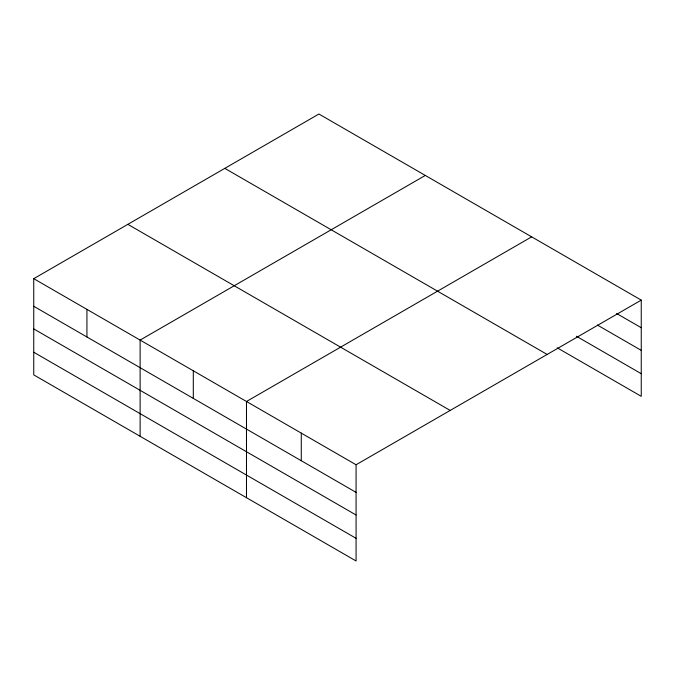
<?xml version="1.0" encoding="UTF-8"?>
<svg xmlns="http://www.w3.org/2000/svg" width="675" height="675" viewBox="0 0 675 675"><rect width="100%" height="100%" fill="white"/><g stroke="black" fill="none" stroke-linecap="round" stroke-linejoin="round"><path stroke-width="1.01" d="M356.079 515.008L356.079 464.763L33.75 278.674L33.75 374.878L356.079 560.976L356.079 515.008L33.75 328.911M557.229 347.819L641.25 396.326L641.25 300.122L318.921 114.024L33.75 278.674M425.292 175.441L140.122 340.082L140.122 436.286M531.655 236.849L246.485 401.49L246.485 497.703M356.079 464.763L641.25 300.122M616.596 313.487L641.25 327.721M597.417 325.055L641.25 350.367M576.408 336.251L641.25 373.688M224.817 168.362L547.147 354.451M127.853 224.336L450.183 410.434M33.75 306.273L356.079 492.37M33.75 352.24L356.079 538.329M301.278 433.131L301.278 460.73M193.303 370.786L193.303 398.393M86.932 309.378L86.932 336.977"/></g></svg>
